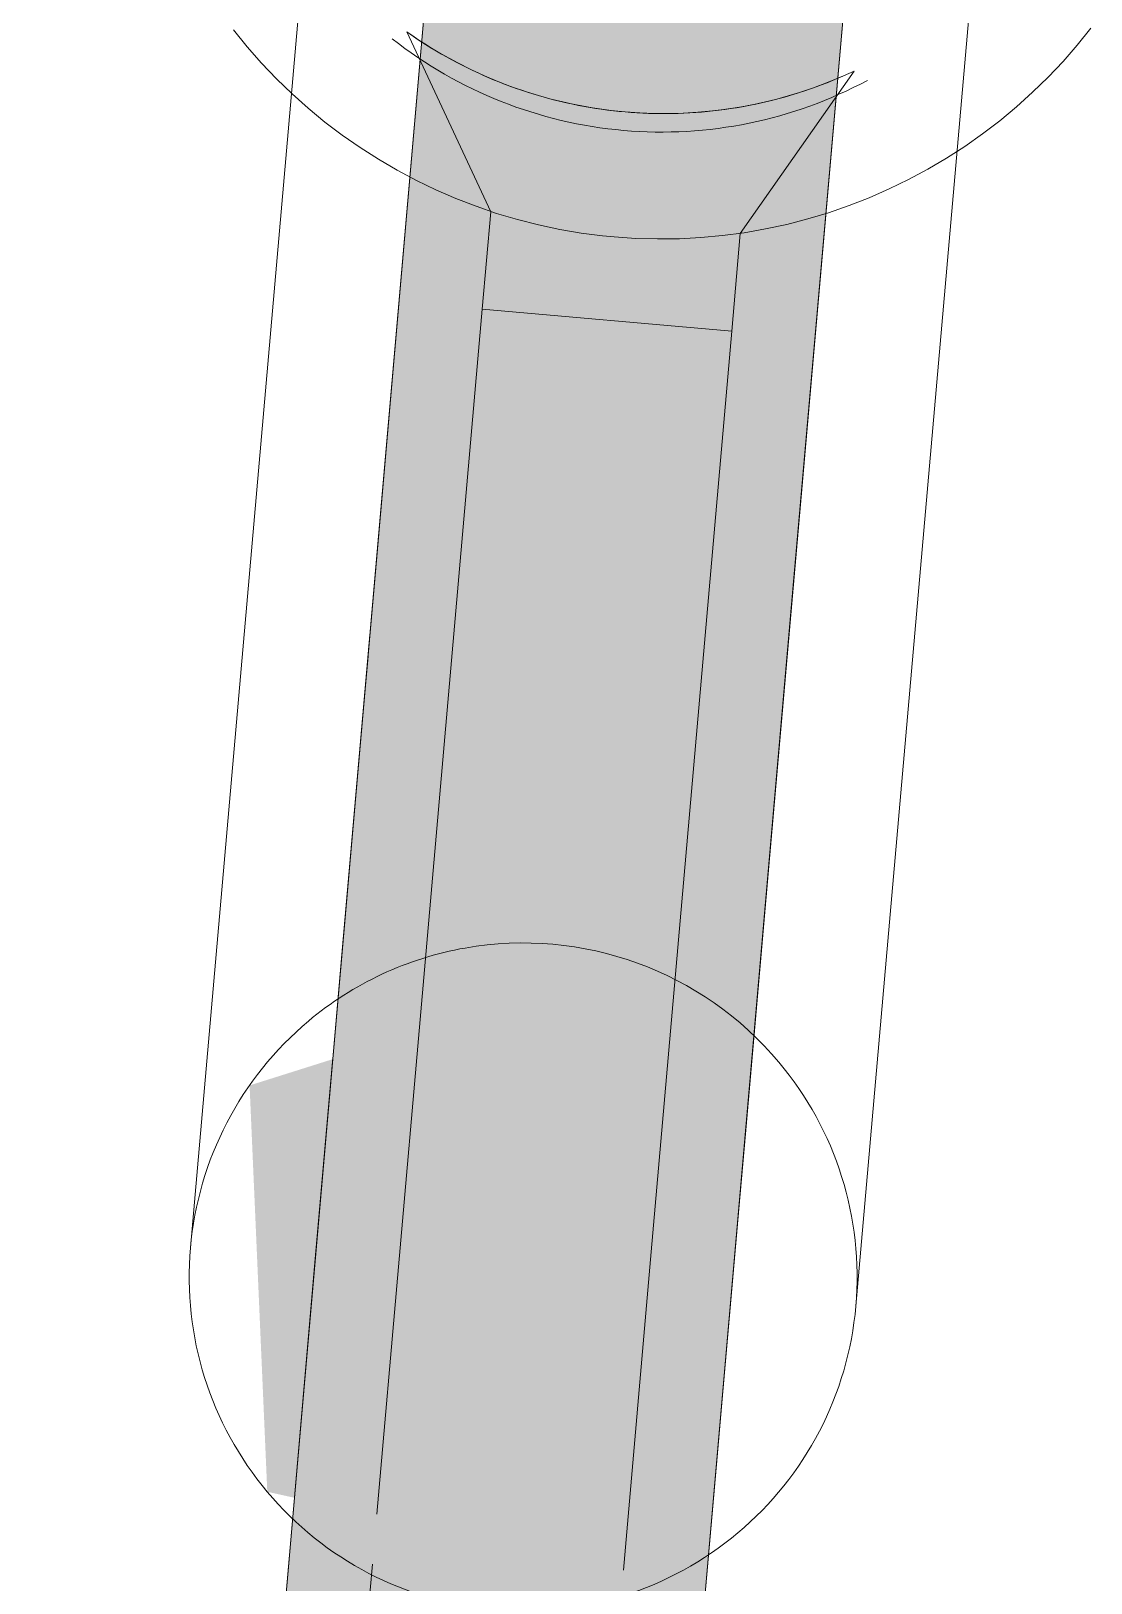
# Model space of a CAD drawing. Header units: millimetres. Extents: x 632 to 546626, y -3890 to 22200.
# Drawn here: x 389722.38 to 389735.07, y 16993.03 to 17011.61 of the extents above; entities that cross this region are included whole.
import ezdxf

# ---------------------------------------------------------------- set-up
doc = ezdxf.new("R2010")
doc.units = ezdxf.units.MM
doc.layers.add('A-770-ME_FFE_SA', color=91, linetype='Continuous', lineweight=13)

# ---------------------------------------------------------------- blocks, each defined once
blk = doc.blocks.new('Static Line_Sayfa_Metal Deck_Pan Mount - Up to 15 _ pitch - Max 2 Users-1845519-S6_501-SECTION A6')
at = {"layer": 'A-770-ME_FFE_SA', "lineweight": 5, "transparency": 33554432}
for points in [[(4567684.706, 17012.583), (4567680.668, 16966.424), (4567685.649, 16965.989), (4567689.687, 17012.147)], [(4567682.919, 16946.257), (4567688.322, 17008.021), (4567685.334, 17008.283), (4567679.93, 16946.519)], [(4567682.919, 16946.257), (4567688.322, 17008.021), (4567685.334, 17008.283), (4567679.93, 16946.519)], [(4567682.919, 16946.257), (4567688.322, 17008.021), (4567685.334, 17008.283), (4567679.93, 16946.519)], [(4567682.919, 16946.257), (4567688.322, 17008.021), (4567685.334, 17008.283), (4567679.93, 16946.519)], [(4567682.919, 16946.257), (4567688.322, 17008.021), (4567685.334, 17008.283), (4567679.93, 16946.519)], [(4567682.919, 16946.257), (4567688.322, 17008.021), (4567685.334, 17008.283), (4567679.93, 16946.519)], [(4567682.919, 16946.257), (4567688.322, 17008.021), (4567685.334, 17008.283), (4567679.93, 16946.519)], [(4567682.919, 16946.257), (4567688.322, 17008.021), (4567685.334, 17008.283), (4567679.93, 16946.519)], [(4567682.919, 16946.257), (4567688.322, 17008.021), (4567685.334, 17008.283), (4567679.93, 16946.519)], [(4567682.919, 16946.257), (4567688.322, 17008.021), (4567685.334, 17008.283), (4567679.93, 16946.519)], [(4567687.515, 16993.071), (4567687.192, 17000.455), (4567682.548, 16998.99), (4567682.76, 16994.125)]]:
    blk.add_hatch(color=256, dxfattribs=at).paths.add_polyline_path(points)
at = {"layer": 'A-770-ME_FFE_SA', "lineweight": 5}
for p, q in [((4567683.497, 17015.972), (4567681.84, 16997.045)), ((4567689.809, 16996.347), (4567691.467, 17015.274)), ((4567684.79, 17013.54), (4567684.075, 17005.366)), ((4567689.056, 17004.93), (4567689.771, 17013.104)), ((4567680.668, 16966.424), (4567684.706, 17012.583)), ((4567689.687, 17012.147), (4567685.649, 16965.989)), ((4567684.432, 17011.604), (4567685.436, 17009.45)), ((4567685.436, 17009.45), (4567684.432, 17011.604)), ((4567684.432, 17011.604), (4567685.436, 17009.45)), ((4567685.436, 17009.45), (4567684.432, 17011.604)), ((4567684.432, 17011.604), (4567685.436, 17009.45)), ((4567685.436, 17009.45), (4567684.432, 17011.604)), ((4567684.432, 17011.604), (4567685.436, 17009.45)), ((4567685.436, 17009.45), (4567684.432, 17011.604)), ((4567684.432, 17011.604), (4567685.436, 17009.45)), ((4567685.436, 17009.45), (4567684.432, 17011.604)), ((4567684.432, 17011.604), (4567685.436, 17009.45)), ((4567685.436, 17009.45), (4567684.432, 17011.604)), ((4567684.432, 17011.604), (4567685.436, 17009.45)), ((4567685.436, 17009.45), (4567684.432, 17011.604)), ((4567684.432, 17011.604), (4567685.436, 17009.45)), ((4567685.436, 17009.45), (4567684.432, 17011.604)), ((4567684.432, 17011.604), (4567685.436, 17009.45)), ((4567685.436, 17009.45), (4567684.432, 17011.604)), ((4567684.432, 17011.604), (4567685.436, 17009.45)), ((4567685.436, 17009.45), (4567684.432, 17011.604)), ((4567688.425, 17009.189), (4567689.788, 17011.135)), ((4567689.788, 17011.135), (4567688.425, 17009.189)), ((4567688.425, 17009.189), (4567689.788, 17011.135)), ((4567689.788, 17011.135), (4567688.425, 17009.189)), ((4567688.425, 17009.189), (4567689.788, 17011.135)), ((4567689.788, 17011.135), (4567688.425, 17009.189)), ((4567688.425, 17009.189), (4567689.788, 17011.135)), ((4567689.788, 17011.135), (4567688.425, 17009.189)), ((4567688.425, 17009.189), (4567689.788, 17011.135)), ((4567689.788, 17011.135), (4567688.425, 17009.189)), ((4567688.425, 17009.189), (4567689.788, 17011.135)), ((4567689.788, 17011.135), (4567688.425, 17009.189)), ((4567688.425, 17009.189), (4567689.788, 17011.135)), ((4567689.788, 17011.135), (4567688.425, 17009.189)), ((4567688.425, 17009.189), (4567689.788, 17011.135)), ((4567689.788, 17011.135), (4567688.425, 17009.189)), ((4567688.425, 17009.189), (4567689.788, 17011.135)), ((4567689.788, 17011.135), (4567688.425, 17009.189)), ((4567688.425, 17009.189), (4567689.788, 17011.135)), ((4567689.788, 17011.135), (4567688.425, 17009.189)), ((4567684.315, 17009.947), (4567684.545, 17009.825)), ((4567684.315, 17009.947), (4567684.545, 17009.825)), ((4567684.315, 17009.947), (4567684.545, 17009.825)), ((4567684.315, 17009.947), (4567684.545, 17009.825)), ((4567684.315, 17009.947), (4567684.545, 17009.825)), ((4567684.315, 17009.947), (4567684.545, 17009.825)), ((4567684.315, 17009.947), (4567684.545, 17009.825)), ((4567684.315, 17009.947), (4567684.545, 17009.825)), ((4567684.315, 17009.947), (4567684.545, 17009.825)), ((4567684.545, 17009.825), (4567684.779, 17009.712)), ((4567684.545, 17009.825), (4567684.779, 17009.712)), ((4567684.545, 17009.825), (4567684.779, 17009.712)), ((4567684.545, 17009.825), (4567684.779, 17009.712)), ((4567684.545, 17009.825), (4567684.779, 17009.712)), ((4567684.545, 17009.825), (4567684.779, 17009.712)), ((4567684.545, 17009.825), (4567684.779, 17009.712)), ((4567684.545, 17009.825), (4567684.779, 17009.712)), ((4567684.545, 17009.825), (4567684.779, 17009.712)), ((4567684.779, 17009.712), (4567685.017, 17009.609)), ((4567684.779, 17009.712), (4567685.017, 17009.609)), ((4567684.779, 17009.712), (4567685.017, 17009.609)), ((4567684.779, 17009.712), (4567685.017, 17009.609)), ((4567684.779, 17009.712), (4567685.017, 17009.609)), ((4567684.779, 17009.712), (4567685.017, 17009.609)), ((4567684.779, 17009.712), (4567685.017, 17009.609)), ((4567684.779, 17009.712), (4567685.017, 17009.609)), ((4567684.779, 17009.712), (4567685.017, 17009.609)), ((4567685.017, 17009.609), (4567685.26, 17009.515)), ((4567685.017, 17009.609), (4567685.26, 17009.515)), ((4567685.017, 17009.609), (4567685.26, 17009.515)), ((4567685.017, 17009.609), (4567685.26, 17009.515)), ((4567685.017, 17009.609), (4567685.26, 17009.515)), ((4567685.017, 17009.609), (4567685.26, 17009.515)), ((4567685.017, 17009.609), (4567685.26, 17009.515)), ((4567685.017, 17009.609), (4567685.26, 17009.515)), ((4567685.017, 17009.609), (4567685.26, 17009.515)), ((4567685.26, 17009.515), (4567685.506, 17009.431)), ((4567685.26, 17009.515), (4567685.506, 17009.431)), ((4567685.26, 17009.515), (4567685.506, 17009.431)), ((4567685.26, 17009.515), (4567685.506, 17009.431)), ((4567685.26, 17009.515), (4567685.506, 17009.431)), ((4567685.26, 17009.515), (4567685.506, 17009.431)), ((4567685.26, 17009.515), (4567685.506, 17009.431)), ((4567685.26, 17009.515), (4567685.506, 17009.431)), ((4567685.26, 17009.515), (4567685.506, 17009.431)), ((4567685.436, 17009.45), (4567685.334, 17008.283)), ((4567685.334, 17008.283), (4567685.436, 17009.45)), ((4567685.436, 17009.45), (4567685.334, 17008.283)), ((4567685.334, 17008.283), (4567685.436, 17009.45)), ((4567685.436, 17009.45), (4567685.334, 17008.283)), ((4567685.334, 17008.283), (4567685.436, 17009.45)), ((4567685.436, 17009.45), (4567685.334, 17008.283)), ((4567685.334, 17008.283), (4567685.436, 17009.45)), ((4567685.436, 17009.45), (4567685.334, 17008.283)), ((4567685.334, 17008.283), (4567685.436, 17009.45)), ((4567685.436, 17009.45), (4567685.334, 17008.283)), ((4567685.334, 17008.283), (4567685.436, 17009.45)), ((4567685.436, 17009.45), (4567685.334, 17008.283)), ((4567685.334, 17008.283), (4567685.436, 17009.45)), ((4567685.436, 17009.45), (4567685.334, 17008.283)), ((4567685.334, 17008.283), (4567685.436, 17009.45)), ((4567685.436, 17009.45), (4567685.334, 17008.283)), ((4567685.334, 17008.283), (4567685.436, 17009.45)), ((4567685.436, 17009.45), (4567685.334, 17008.283)), ((4567685.334, 17008.283), (4567685.436, 17009.45)), ((4567685.506, 17009.431), (4567685.755, 17009.357)), ((4567685.506, 17009.431), (4567685.755, 17009.357)), ((4567685.506, 17009.431), (4567685.755, 17009.357)), ((4567685.506, 17009.431), (4567685.755, 17009.357)), ((4567685.506, 17009.431), (4567685.755, 17009.357)), ((4567685.506, 17009.431), (4567685.755, 17009.357)), ((4567685.506, 17009.431), (4567685.755, 17009.357)), ((4567685.506, 17009.431), (4567685.755, 17009.357)), ((4567685.506, 17009.431), (4567685.755, 17009.357)), ((4567689.233, 17009.364), (4567689.482, 17009.439)), ((4567689.233, 17009.364), (4567689.482, 17009.439)), ((4567689.233, 17009.364), (4567689.482, 17009.439)), ((4567689.233, 17009.364), (4567689.482, 17009.439)), ((4567689.233, 17009.364), (4567689.482, 17009.439)), ((4567689.233, 17009.364), (4567689.482, 17009.439)), ((4567689.233, 17009.364), (4567689.482, 17009.439)), ((4567689.233, 17009.364), (4567689.482, 17009.439)), ((4567689.233, 17009.364), (4567689.482, 17009.439)), ((4567685.755, 17009.357), (4567686.007, 17009.293)), ((4567685.755, 17009.357), (4567686.007, 17009.293)), ((4567685.755, 17009.357), (4567686.007, 17009.293)), ((4567685.755, 17009.357), (4567686.007, 17009.293)), ((4567685.755, 17009.357), (4567686.007, 17009.293)), ((4567685.755, 17009.357), (4567686.007, 17009.293)), ((4567685.755, 17009.357), (4567686.007, 17009.293)), ((4567685.755, 17009.357), (4567686.007, 17009.293)), ((4567685.755, 17009.357), (4567686.007, 17009.293)), ((4567686.007, 17009.293), (4567686.262, 17009.239)), ((4567686.007, 17009.293), (4567686.262, 17009.239)), ((4567686.007, 17009.293), (4567686.262, 17009.239)), ((4567686.007, 17009.293), (4567686.262, 17009.239)), ((4567686.007, 17009.293), (4567686.262, 17009.239)), ((4567686.007, 17009.293), (4567686.262, 17009.239)), ((4567686.007, 17009.293), (4567686.262, 17009.239)), ((4567686.007, 17009.293), (4567686.262, 17009.239)), ((4567686.007, 17009.293), (4567686.262, 17009.239)), ((4567686.262, 17009.239), (4567686.518, 17009.195)), ((4567686.262, 17009.239), (4567686.518, 17009.195)), ((4567686.262, 17009.239), (4567686.518, 17009.195)), ((4567686.262, 17009.239), (4567686.518, 17009.195)), ((4567686.262, 17009.239), (4567686.518, 17009.195)), ((4567686.262, 17009.239), (4567686.518, 17009.195)), ((4567686.262, 17009.239), (4567686.518, 17009.195)), ((4567686.262, 17009.239), (4567686.518, 17009.195)), ((4567688.471, 17009.199), (4567688.727, 17009.244)), ((4567688.471, 17009.199), (4567688.727, 17009.244)), ((4567688.471, 17009.199), (4567688.727, 17009.244)), ((4567688.471, 17009.199), (4567688.727, 17009.244)), ((4567688.471, 17009.199), (4567688.727, 17009.244)), ((4567688.471, 17009.199), (4567688.727, 17009.244)), ((4567688.471, 17009.199), (4567688.727, 17009.244)), ((4567688.471, 17009.199), (4567688.727, 17009.244)), ((4567688.471, 17009.199), (4567688.727, 17009.244)), ((4567688.727, 17009.244), (4567688.981, 17009.299)), ((4567688.727, 17009.244), (4567688.981, 17009.299)), ((4567688.727, 17009.244), (4567688.981, 17009.299)), ((4567688.727, 17009.244), (4567688.981, 17009.299)), ((4567688.727, 17009.244), (4567688.981, 17009.299)), ((4567688.727, 17009.244), (4567688.981, 17009.299)), ((4567688.727, 17009.244), (4567688.981, 17009.299)), ((4567688.727, 17009.244), (4567688.981, 17009.299)), ((4567688.727, 17009.244), (4567688.981, 17009.299)), ((4567688.981, 17009.299), (4567689.233, 17009.364)), ((4567688.981, 17009.299), (4567689.233, 17009.364)), ((4567688.981, 17009.299), (4567689.233, 17009.364)), ((4567688.981, 17009.299), (4567689.233, 17009.364)), ((4567688.981, 17009.299), (4567689.233, 17009.364)), ((4567688.981, 17009.299), (4567689.233, 17009.364)), ((4567688.981, 17009.299), (4567689.233, 17009.364)), ((4567688.981, 17009.299), (4567689.233, 17009.364)), ((4567688.981, 17009.299), (4567689.233, 17009.364)), ((4567686.518, 17009.195), (4567686.776, 17009.162)), ((4567686.518, 17009.195), (4567686.776, 17009.162)), ((4567686.518, 17009.195), (4567686.776, 17009.162)), ((4567686.518, 17009.195), (4567686.776, 17009.162)), ((4567686.518, 17009.195), (4567686.776, 17009.162)), ((4567686.518, 17009.195), (4567686.776, 17009.162)), ((4567686.518, 17009.195), (4567686.776, 17009.162)), ((4567686.518, 17009.195), (4567686.776, 17009.162)), ((4567686.776, 17009.162), (4567686.915, 17009.148)), ((4567686.776, 17009.162), (4567686.915, 17009.148)), ((4567686.776, 17009.162), (4567686.915, 17009.148)), ((4567686.776, 17009.162), (4567686.915, 17009.148)), ((4567686.776, 17009.162), (4567686.915, 17009.148)), ((4567686.776, 17009.162), (4567686.915, 17009.148)), ((4567686.776, 17009.162), (4567686.915, 17009.148)), ((4567686.776, 17009.162), (4567686.915, 17009.148)), ((4567686.776, 17009.162), (4567686.915, 17009.148)), ((4567686.915, 17009.148), (4567687.175, 17009.131)), ((4567686.915, 17009.148), (4567687.175, 17009.131)), ((4567686.915, 17009.148), (4567687.175, 17009.131)), ((4567686.915, 17009.148), (4567687.175, 17009.131)), ((4567686.915, 17009.148), (4567687.175, 17009.131)), ((4567686.915, 17009.148), (4567687.175, 17009.131)), ((4567686.915, 17009.148), (4567687.175, 17009.131)), ((4567686.915, 17009.148), (4567687.175, 17009.131)), ((4567686.915, 17009.148), (4567687.175, 17009.131)), ((4567687.175, 17009.131), (4567687.435, 17009.124)), ((4567687.175, 17009.131), (4567687.435, 17009.124)), ((4567687.175, 17009.131), (4567687.435, 17009.124)), ((4567687.175, 17009.131), (4567687.435, 17009.124)), ((4567687.175, 17009.131), (4567687.435, 17009.124)), ((4567687.175, 17009.131), (4567687.435, 17009.124)), ((4567687.175, 17009.131), (4567687.435, 17009.124)), ((4567687.175, 17009.131), (4567687.435, 17009.124)), ((4567687.435, 17009.124), (4567687.695, 17009.127)), ((4567687.435, 17009.124), (4567687.695, 17009.127)), ((4567687.435, 17009.124), (4567687.695, 17009.127)), ((4567687.435, 17009.124), (4567687.695, 17009.127)), ((4567687.435, 17009.124), (4567687.695, 17009.127)), ((4567687.435, 17009.124), (4567687.695, 17009.127)), ((4567687.435, 17009.124), (4567687.695, 17009.127)), ((4567687.435, 17009.124), (4567687.695, 17009.127)), ((4567687.695, 17009.127), (4567687.954, 17009.141)), ((4567687.695, 17009.127), (4567687.954, 17009.141)), ((4567687.695, 17009.127), (4567687.954, 17009.141)), ((4567687.695, 17009.127), (4567687.954, 17009.141)), ((4567687.695, 17009.127), (4567687.954, 17009.141)), ((4567687.695, 17009.127), (4567687.954, 17009.141)), ((4567687.695, 17009.127), (4567687.954, 17009.141)), ((4567687.695, 17009.127), (4567687.954, 17009.141)), ((4567687.695, 17009.127), (4567687.954, 17009.141)), ((4567687.954, 17009.141), (4567688.213, 17009.165)), ((4567687.954, 17009.141), (4567688.213, 17009.165)), ((4567687.954, 17009.141), (4567688.213, 17009.165)), ((4567687.954, 17009.141), (4567688.213, 17009.165)), ((4567687.954, 17009.141), (4567688.213, 17009.165)), ((4567687.954, 17009.141), (4567688.213, 17009.165)), ((4567687.954, 17009.141), (4567688.213, 17009.165)), ((4567687.954, 17009.141), (4567688.213, 17009.165)), ((4567688.213, 17009.165), (4567688.471, 17009.199)), ((4567688.213, 17009.165), (4567688.471, 17009.199)), ((4567688.213, 17009.165), (4567688.471, 17009.199)), ((4567688.213, 17009.165), (4567688.471, 17009.199)), ((4567688.213, 17009.165), (4567688.471, 17009.199)), ((4567688.213, 17009.165), (4567688.471, 17009.199)), ((4567688.213, 17009.165), (4567688.471, 17009.199)), ((4567688.213, 17009.165), (4567688.471, 17009.199)), ((4567688.213, 17009.165), (4567688.471, 17009.199)), ((4567688.322, 17008.021), (4567688.425, 17009.189)), ((4567688.425, 17009.189), (4567688.322, 17008.021)), ((4567688.322, 17008.021), (4567688.425, 17009.189)), ((4567688.425, 17009.189), (4567688.322, 17008.021)), ((4567688.322, 17008.021), (4567688.425, 17009.189)), ((4567688.425, 17009.189), (4567688.322, 17008.021)), ((4567688.322, 17008.021), (4567688.425, 17009.189)), ((4567688.425, 17009.189), (4567688.322, 17008.021)), ((4567688.322, 17008.021), (4567688.425, 17009.189)), ((4567688.425, 17009.189), (4567688.322, 17008.021)), ((4567688.322, 17008.021), (4567688.425, 17009.189)), ((4567688.425, 17009.189), (4567688.322, 17008.021)), ((4567688.322, 17008.021), (4567688.425, 17009.189)), ((4567688.425, 17009.189), (4567688.322, 17008.021)), ((4567688.322, 17008.021), (4567688.425, 17009.189)), ((4567688.425, 17009.189), (4567688.322, 17008.021)), ((4567688.322, 17008.021), (4567688.425, 17009.189)), ((4567688.425, 17009.189), (4567688.322, 17008.021)), ((4567688.322, 17008.021), (4567688.425, 17009.189)), ((4567688.425, 17009.189), (4567688.322, 17008.021)), ((4567684.59, 16999.778), (4567685.334, 17008.283)), ((4567684.59, 16999.778), (4567685.334, 17008.283)), ((4567684.59, 16999.778), (4567685.334, 17008.283)), ((4567684.59, 16999.778), (4567685.334, 17008.283)), ((4567684.59, 16999.778), (4567685.334, 17008.283)), ((4567684.59, 16999.778), (4567685.334, 17008.283)), ((4567684.59, 16999.778), (4567685.334, 17008.283)), ((4567684.59, 16999.778), (4567685.334, 17008.283)), ((4567684.59, 16999.778), (4567685.334, 17008.283)), ((4567684.59, 16999.778), (4567685.334, 17008.283)), ((4567684.59, 16999.778), (4567685.334, 17008.283)), ((4567684.59, 16999.778), (4567685.334, 17008.283)), ((4567684.59, 16999.778), (4567685.334, 17008.283)), ((4567684.59, 16999.778), (4567685.334, 17008.283)), ((4567684.59, 16999.778), (4567685.334, 17008.283)), ((4567684.59, 16999.778), (4567685.334, 17008.283)), ((4567684.59, 16999.778), (4567685.334, 17008.283)), ((4567684.59, 16999.778), (4567685.334, 17008.283)), ((4567684.59, 16999.778), (4567685.334, 17008.283)), ((4567684.59, 16999.778), (4567685.334, 17008.283)), ((4567685.334, 17008.283), (4567688.322, 17008.021)), ((4567688.322, 17008.021), (4567685.334, 17008.283)), ((4567685.334, 17008.283), (4567688.322, 17008.021)), ((4567688.322, 17008.021), (4567685.334, 17008.283)), ((4567685.334, 17008.283), (4567688.322, 17008.021)), ((4567688.322, 17008.021), (4567685.334, 17008.283)), ((4567685.334, 17008.283), (4567688.322, 17008.021)), ((4567688.322, 17008.021), (4567685.334, 17008.283)), ((4567685.334, 17008.283), (4567688.322, 17008.021)), ((4567688.322, 17008.021), (4567685.334, 17008.283)), ((4567685.334, 17008.283), (4567688.322, 17008.021)), ((4567688.322, 17008.021), (4567685.334, 17008.283)), ((4567685.334, 17008.283), (4567688.322, 17008.021)), ((4567688.322, 17008.021), (4567685.334, 17008.283)), ((4567685.334, 17008.283), (4567688.322, 17008.021)), ((4567688.322, 17008.021), (4567685.334, 17008.283)), ((4567685.334, 17008.283), (4567688.322, 17008.021)), ((4567688.322, 17008.021), (4567685.334, 17008.283)), ((4567685.334, 17008.283), (4567688.322, 17008.021)), ((4567688.322, 17008.021), (4567685.334, 17008.283)), ((4567688.322, 17008.021), (4567687.358, 16996.998)), ((4567688.322, 17008.021), (4567687.358, 16996.998)), ((4567688.322, 17008.021), (4567687.358, 16996.998)), ((4567688.322, 17008.021), (4567687.358, 16996.998)), ((4567688.322, 17008.021), (4567687.358, 16996.998)), ((4567688.322, 17008.021), (4567687.358, 16996.998)), ((4567688.322, 17008.021), (4567687.358, 16996.998)), ((4567688.322, 17008.021), (4567687.358, 16996.998)), ((4567688.322, 17008.021), (4567687.358, 16996.998)), ((4567688.322, 17008.021), (4567687.358, 16996.998)), ((4567688.322, 17008.021), (4567687.358, 16996.998)), ((4567688.322, 17008.021), (4567687.358, 16996.998)), ((4567688.322, 17008.021), (4567687.358, 16996.998)), ((4567688.322, 17008.021), (4567687.358, 16996.998)), ((4567688.322, 17008.021), (4567687.358, 16996.998)), ((4567688.322, 17008.021), (4567687.358, 16996.998)), ((4567688.322, 17008.021), (4567687.358, 16996.998)), ((4567688.322, 17008.021), (4567687.358, 16996.998)), ((4567688.322, 17008.021), (4567687.358, 16996.998)), ((4567688.322, 17008.021), (4567687.358, 16996.998)), ((4567684.075, 17005.366), (4567683.717, 17001.279)), ((4567688.316, 16996.478), (4567689.056, 17004.93)), ((4567683.798, 17002.197), (4567683.989, 17004.385)), ((4567683.901, 17003.384), (4567683.967, 17004.131)), ((4567688.97, 17003.949), (4567688.486, 16998.412)), ((4567688.948, 17003.695), (4567688.316, 16996.478)), ((4567683.798, 17002.197), (4567683.901, 17003.384)), ((4567683.662, 17000.649), (4567683.798, 17002.197)), ((4567683.662, 17000.649), (4567683.798, 17002.197)), ((4567683.505, 16998.847), (4567683.662, 17000.649)), ((4567683.505, 16998.847), (4567683.662, 17000.649)), ((4567684.072, 16993.855), (4567684.59, 16999.778)), ((4567684.072, 16993.855), (4567684.59, 16999.778)), ((4567684.072, 16993.855), (4567684.59, 16999.778)), ((4567684.072, 16993.855), (4567684.59, 16999.778)), ((4567684.072, 16993.855), (4567684.59, 16999.778)), ((4567684.072, 16993.855), (4567684.59, 16999.778)), ((4567684.072, 16993.855), (4567684.59, 16999.778)), ((4567684.072, 16993.855), (4567684.59, 16999.778)), ((4567684.072, 16993.855), (4567684.59, 16999.778)), ((4567684.072, 16993.855), (4567684.59, 16999.778)), ((4567684.072, 16993.855), (4567684.59, 16999.778)), ((4567684.072, 16993.855), (4567684.59, 16999.778)), ((4567684.072, 16993.855), (4567684.59, 16999.778)), ((4567684.072, 16993.855), (4567684.59, 16999.778)), ((4567684.072, 16993.855), (4567684.59, 16999.778)), ((4567684.072, 16993.855), (4567684.59, 16999.778)), ((4567684.072, 16993.855), (4567684.59, 16999.778)), ((4567684.072, 16993.855), (4567684.59, 16999.778)), ((4567684.072, 16993.855), (4567684.59, 16999.778)), ((4567684.072, 16993.855), (4567684.59, 16999.778)), ((4567683.546, 16999.322), (4567683.335, 16996.914)), ((4567683.335, 16996.914), (4567683.505, 16998.847)), ((4567683.335, 16996.914), (4567683.505, 16998.847)), ((4567688.486, 16998.412), (4567688.316, 16996.478)), ((4567687.358, 16996.998), (4567687.025, 16993.186)), ((4567687.358, 16996.998), (4567687.025, 16993.186)), ((4567687.358, 16996.998), (4567687.025, 16993.186)), ((4567687.358, 16996.998), (4567687.025, 16993.186)), ((4567687.358, 16996.998), (4567687.025, 16993.186)), ((4567687.358, 16996.998), (4567687.025, 16993.186)), ((4567687.358, 16996.998), (4567687.025, 16993.186)), ((4567687.358, 16996.998), (4567687.025, 16993.186)), ((4567687.358, 16996.998), (4567687.025, 16993.186)), ((4567687.358, 16996.998), (4567687.025, 16993.186)), ((4567687.358, 16996.998), (4567687.025, 16993.186)), ((4567687.358, 16996.998), (4567687.025, 16993.186)), ((4567687.358, 16996.998), (4567687.025, 16993.186)), ((4567687.358, 16996.998), (4567687.025, 16993.186)), ((4567687.358, 16996.998), (4567687.025, 16993.186)), ((4567687.358, 16996.998), (4567687.025, 16993.186)), ((4567687.358, 16996.998), (4567687.025, 16993.186)), ((4567687.358, 16996.998), (4567687.025, 16993.186)), ((4567687.358, 16996.998), (4567687.025, 16993.186)), ((4567687.358, 16996.998), (4567687.025, 16993.186)), ((4567683.009, 16993.178), (4567683.335, 16996.914)), ((4567683.166, 16994.98), (4567683.335, 16996.914)), ((4567685.649, 16965.989), (4567688.316, 16996.478)), ((4567688.316, 16996.478), (4567687.663, 16989.006)), ((4567688.316, 16996.478), (4567688.147, 16994.544)), ((4567683.009, 16993.178), (4567683.166, 16994.98)), ((4567688.147, 16994.544), (4567687.685, 16989.261)), ((4567683.085, 16994.053), (4567680.668, 16966.424)), ((4567681.66, 16966.287), (4567684.019, 16993.257)), ((4567681.66, 16966.287), (4567684.019, 16993.257)), ((4567681.66, 16966.287), (4567684.019, 16993.257)), ((4567681.66, 16966.287), (4567684.019, 16993.257)), ((4567681.66, 16966.287), (4567684.019, 16993.257)), ((4567681.66, 16966.287), (4567684.019, 16993.257)), ((4567681.66, 16966.287), (4567684.019, 16993.257)), ((4567681.66, 16966.287), (4567684.019, 16993.257)), ((4567682.632, 16977.401), (4567684.019, 16993.257)), ((4567682.632, 16977.401), (4567684.019, 16993.257)), ((4567682.632, 16977.401), (4567684.019, 16993.257)), ((4567682.632, 16977.401), (4567684.019, 16993.257)), ((4567682.632, 16977.401), (4567684.019, 16993.257)), ((4567682.632, 16977.401), (4567684.019, 16993.257)), ((4567682.632, 16977.401), (4567684.019, 16993.257)), ((4567682.632, 16977.401), (4567684.019, 16993.257)), ((4567682.632, 16977.401), (4567684.019, 16993.257)), ((4567682.632, 16977.401), (4567684.019, 16993.257)), ((4567682.632, 16977.401), (4567684.019, 16993.257)), ((4567682.632, 16977.401), (4567684.019, 16993.257)), ((4567682.682, 16989.442), (4567683.009, 16993.178)), ((4567682.704, 16989.697), (4567683.009, 16993.178))]:
    blk.add_line(p, q, dxfattribs=at)
at = {"layer": 'A-770-ME_FFE_SA', "lineweight": 5, "flags": 128}
for points in [[(4567682.355, 17011.628), (4567682.518, 17011.426), (4567682.69, 17011.231), (4567682.87, 17011.043), (4567683.057, 17010.862), (4567683.251, 17010.689), (4567683.451, 17010.524), (4567683.658, 17010.367), (4567683.872, 17010.218), (4567684.091, 17010.078), (4567684.315, 17009.947)], [(4567682.355, 17011.628), (4567682.518, 17011.426), (4567682.69, 17011.231), (4567682.87, 17011.043), (4567683.057, 17010.862), (4567683.251, 17010.689), (4567683.451, 17010.524), (4567683.658, 17010.367), (4567683.872, 17010.218), (4567684.091, 17010.078), (4567684.315, 17009.947)], [(4567682.355, 17011.628), (4567682.518, 17011.426), (4567682.69, 17011.231), (4567682.87, 17011.043), (4567683.057, 17010.862), (4567683.251, 17010.689), (4567683.451, 17010.524), (4567683.658, 17010.367), (4567683.872, 17010.218), (4567684.091, 17010.078), (4567684.315, 17009.947)], [(4567682.355, 17011.628), (4567682.518, 17011.426), (4567682.69, 17011.231), (4567682.87, 17011.043), (4567683.057, 17010.862), (4567683.251, 17010.689), (4567683.451, 17010.524), (4567683.658, 17010.367), (4567683.872, 17010.218), (4567684.091, 17010.078), (4567684.315, 17009.947)], [(4567682.355, 17011.628), (4567682.518, 17011.426), (4567682.69, 17011.231), (4567682.87, 17011.043), (4567683.057, 17010.862), (4567683.251, 17010.689), (4567683.451, 17010.524), (4567683.658, 17010.367), (4567683.872, 17010.218), (4567684.091, 17010.078), (4567684.315, 17009.947)], [(4567682.355, 17011.628), (4567682.518, 17011.426), (4567682.69, 17011.231), (4567682.87, 17011.043), (4567683.057, 17010.862), (4567683.251, 17010.689), (4567683.451, 17010.524), (4567683.658, 17010.367), (4567683.872, 17010.218), (4567684.091, 17010.078), (4567684.315, 17009.947)], [(4567682.355, 17011.628), (4567682.518, 17011.426), (4567682.69, 17011.231), (4567682.87, 17011.043), (4567683.057, 17010.862), (4567683.251, 17010.689), (4567683.451, 17010.524), (4567683.658, 17010.367), (4567683.872, 17010.218), (4567684.091, 17010.078), (4567684.315, 17009.947)], [(4567682.355, 17011.628), (4567682.518, 17011.426), (4567682.69, 17011.231), (4567682.87, 17011.043), (4567683.057, 17010.862), (4567683.251, 17010.689), (4567683.451, 17010.524), (4567683.658, 17010.367), (4567683.872, 17010.218), (4567684.091, 17010.078), (4567684.315, 17009.947)], [(4567682.355, 17011.628), (4567682.518, 17011.426), (4567682.69, 17011.231), (4567682.87, 17011.043), (4567683.057, 17010.862), (4567683.251, 17010.689), (4567683.451, 17010.524), (4567683.658, 17010.367), (4567683.872, 17010.218), (4567684.091, 17010.078), (4567684.315, 17009.947)], [(4567682.355, 17011.628), (4567682.518, 17011.426), (4567682.69, 17011.231), (4567682.87, 17011.043), (4567683.057, 17010.862), (4567683.251, 17010.689), (4567683.451, 17010.524), (4567683.658, 17010.367), (4567683.872, 17010.218), (4567684.091, 17010.078), (4567684.315, 17009.947)], [(4567689.482, 17009.439), (4567689.727, 17009.524), (4567689.969, 17009.618), (4567690.208, 17009.723), (4567690.441, 17009.836), (4567690.67, 17009.959), (4567690.894, 17010.091), (4567691.113, 17010.232), (4567691.326, 17010.382), (4567691.532, 17010.54), (4567691.732, 17010.706), (4567691.925, 17010.88), (4567692.112, 17011.061), (4567692.29, 17011.25), (4567692.461, 17011.446), (4567692.625, 17011.648)], [(4567689.482, 17009.439), (4567689.727, 17009.524), (4567689.969, 17009.618), (4567690.208, 17009.723), (4567690.441, 17009.836), (4567690.67, 17009.959), (4567690.894, 17010.091), (4567691.113, 17010.232), (4567691.326, 17010.382), (4567691.532, 17010.54), (4567691.732, 17010.706), (4567691.925, 17010.88), (4567692.112, 17011.061), (4567692.29, 17011.25), (4567692.461, 17011.446), (4567692.625, 17011.648)], [(4567689.482, 17009.439), (4567689.727, 17009.524), (4567689.969, 17009.618), (4567690.208, 17009.723), (4567690.441, 17009.836), (4567690.67, 17009.959), (4567690.894, 17010.091), (4567691.113, 17010.232), (4567691.326, 17010.382), (4567691.532, 17010.54), (4567691.732, 17010.706), (4567691.925, 17010.88), (4567692.112, 17011.061), (4567692.29, 17011.25), (4567692.461, 17011.446), (4567692.625, 17011.648)], [(4567689.482, 17009.439), (4567689.727, 17009.524), (4567689.969, 17009.618), (4567690.208, 17009.723), (4567690.441, 17009.836), (4567690.67, 17009.959), (4567690.894, 17010.091), (4567691.113, 17010.232), (4567691.326, 17010.382), (4567691.532, 17010.54), (4567691.732, 17010.706), (4567691.925, 17010.88), (4567692.112, 17011.061), (4567692.29, 17011.25), (4567692.461, 17011.446), (4567692.625, 17011.648)], [(4567689.482, 17009.439), (4567689.727, 17009.524), (4567689.969, 17009.618), (4567690.208, 17009.723), (4567690.441, 17009.836), (4567690.67, 17009.959), (4567690.894, 17010.091), (4567691.113, 17010.232), (4567691.326, 17010.382), (4567691.532, 17010.54), (4567691.732, 17010.706), (4567691.925, 17010.88), (4567692.112, 17011.061), (4567692.29, 17011.25), (4567692.461, 17011.446), (4567692.625, 17011.648)], [(4567689.482, 17009.439), (4567689.727, 17009.524), (4567689.969, 17009.618), (4567690.208, 17009.723), (4567690.441, 17009.836), (4567690.67, 17009.959), (4567690.894, 17010.091), (4567691.113, 17010.232), (4567691.326, 17010.382), (4567691.532, 17010.54), (4567691.732, 17010.706), (4567691.925, 17010.88), (4567692.112, 17011.061), (4567692.29, 17011.25), (4567692.461, 17011.446), (4567692.625, 17011.648)], [(4567689.482, 17009.439), (4567689.727, 17009.524), (4567689.969, 17009.618), (4567690.208, 17009.723), (4567690.441, 17009.836), (4567690.67, 17009.959), (4567690.894, 17010.091), (4567691.113, 17010.232), (4567691.326, 17010.382), (4567691.532, 17010.54), (4567691.732, 17010.706), (4567691.925, 17010.88), (4567692.112, 17011.061), (4567692.29, 17011.25), (4567692.461, 17011.446), (4567692.625, 17011.648)], [(4567689.482, 17009.439), (4567689.727, 17009.524), (4567689.969, 17009.618), (4567690.208, 17009.723), (4567690.441, 17009.836), (4567690.67, 17009.959), (4567690.894, 17010.091), (4567691.113, 17010.232), (4567691.326, 17010.382), (4567691.532, 17010.54), (4567691.732, 17010.706), (4567691.925, 17010.88), (4567692.112, 17011.061), (4567692.29, 17011.25), (4567692.461, 17011.446), (4567692.625, 17011.648)], [(4567689.482, 17009.439), (4567689.727, 17009.524), (4567689.969, 17009.618), (4567690.208, 17009.723), (4567690.441, 17009.836), (4567690.67, 17009.959), (4567690.894, 17010.091), (4567691.113, 17010.232), (4567691.326, 17010.382), (4567691.532, 17010.54), (4567691.732, 17010.706), (4567691.925, 17010.88), (4567692.112, 17011.061), (4567692.29, 17011.25), (4567692.461, 17011.446), (4567692.625, 17011.648)], [(4567689.482, 17009.439), (4567689.727, 17009.524), (4567689.969, 17009.618), (4567690.208, 17009.723), (4567690.441, 17009.836), (4567690.67, 17009.959), (4567690.894, 17010.091), (4567691.113, 17010.232), (4567691.326, 17010.382), (4567691.532, 17010.54), (4567691.732, 17010.706), (4567691.925, 17010.88), (4567692.112, 17011.061), (4567692.29, 17011.25), (4567692.461, 17011.446), (4567692.625, 17011.648)], [(4567684.315, 17009.947), (4567684.545, 17009.825), (4567684.779, 17009.712), (4567685.017, 17009.609), (4567685.26, 17009.515), (4567685.506, 17009.431), (4567685.755, 17009.357), (4567686.007, 17009.293), (4567686.262, 17009.239), (4567686.518, 17009.195), (4567686.776, 17009.162), (4567686.915, 17009.148)], [(4567688.981, 17009.299), (4567689.233, 17009.364), (4567689.482, 17009.439)], [(4567686.262, 17009.239), (4567686.518, 17009.195), (4567686.776, 17009.162)], [(4567688.471, 17009.199), (4567688.727, 17009.244), (4567688.981, 17009.299)], [(4567686.915, 17009.148), (4567687.175, 17009.131), (4567687.435, 17009.124), (4567687.695, 17009.127), (4567687.954, 17009.141), (4567688.213, 17009.165)], [(4567687.175, 17009.131), (4567687.435, 17009.124), (4567687.695, 17009.127)], [(4567687.954, 17009.141), (4567688.213, 17009.165), (4567688.471, 17009.199)]]:
    blk.add_lwpolyline(points, dxfattribs=at)
at = {"layer": 'A-770-ME_FFE_SA', "lineweight": 5}
for centre, radius, start, end in [((4567687.482, 17015.623), 5.219, 231.8134, 265), ((4567687.482, 17015.623), 5.219, 231.8134, 265), ((4567687.482, 17015.623), 5.219, 231.8134, 265), ((4567687.482, 17015.623), 5.219, 231.8134, 265), ((4567687.482, 17015.623), 5.219, 231.8134, 265), ((4567687.482, 17015.623), 5.219, 231.8134, 265), ((4567687.482, 17015.623), 5.219, 231.8134, 265), ((4567687.482, 17015.623), 5.219, 231.8134, 265), ((4567687.482, 17015.623), 5.219, 231.8134, 265), ((4567687.482, 17015.623), 5.219, 231.8134, 265), ((4567687.482, 17015.623), 5.219, 231.8134, 265), ((4567687.482, 17015.623), 5.219, 231.8134, 265), ((4567687.482, 17015.623), 5.219, 231.8133, 265), ((4567687.482, 17015.623), 5.219, 231.8133, 265), ((4567687.482, 17015.623), 5.219, 231.8133, 265), ((4567687.482, 17015.623), 5.219, 231.8133, 265), ((4567687.482, 17015.623), 5.219, 231.8133, 265), ((4567687.482, 17015.623), 5.219, 231.8133, 265), ((4567687.482, 17015.623), 5.219, 231.8134, 265), ((4567687.482, 17015.623), 5.219, 231.8134, 265), ((4567687.511, 17015.959), 5.334, 234.7383, 246.843), ((4567687.511, 17015.959), 5.334, 234.7383, 246.843), ((4567687.511, 17015.959), 5.334, 234.7383, 246.843), ((4567687.511, 17015.959), 5.334, 234.7383, 246.843), ((4567687.511, 17015.959), 5.334, 234.7383, 246.843), ((4567687.511, 17015.959), 5.334, 234.7383, 246.843), ((4567687.511, 17015.959), 5.334, 234.7383, 246.843), ((4567687.511, 17015.959), 5.334, 234.7383, 246.843), ((4567687.511, 17015.959), 5.334, 234.7383, 246.843), ((4567687.511, 17015.959), 5.334, 234.7383, 246.843), ((4567687.511, 17015.959), 5.334, 234.7383, 246.843), ((4567687.511, 17015.959), 5.334, 234.7383, 246.843), ((4567687.511, 17015.959), 5.334, 234.7383, 246.843), ((4567687.511, 17015.959), 5.334, 234.7383, 246.843), ((4567687.511, 17015.959), 5.334, 234.7383, 246.843), ((4567687.511, 17015.959), 5.334, 234.7383, 246.843), ((4567687.511, 17015.959), 5.334, 234.7383, 246.843), ((4567687.511, 17015.959), 5.334, 234.7383, 246.843), ((4567687.511, 17015.959), 5.334, 234.7383, 295.2617), ((4567687.511, 17015.959), 5.334, 234.7383, 246.843), ((4567687.511, 17015.959), 5.334, 283.157, 295.2617), ((4567687.511, 17015.959), 5.334, 283.157, 295.2617), ((4567687.511, 17015.959), 5.334, 283.157, 295.2617), ((4567687.511, 17015.959), 5.334, 283.157, 295.2617), ((4567687.511, 17015.959), 5.334, 283.157, 295.2617), ((4567687.511, 17015.959), 5.334, 283.157, 295.2617), ((4567687.511, 17015.959), 5.334, 283.157, 295.2617), ((4567687.511, 17015.959), 5.334, 283.157, 295.2617), ((4567687.511, 17015.959), 5.334, 283.157, 295.2617), ((4567687.511, 17015.959), 5.334, 283.157, 295.2617), ((4567687.511, 17015.959), 5.334, 283.157, 295.2617), ((4567687.511, 17015.959), 5.334, 283.157, 295.2617), ((4567687.511, 17015.959), 5.334, 283.157, 295.2617), ((4567687.511, 17015.959), 5.334, 283.157, 295.2617), ((4567687.511, 17015.959), 5.334, 283.157, 295.2617), ((4567687.511, 17015.959), 5.334, 283.157, 295.2617), ((4567687.511, 17015.959), 5.334, 283.157, 295.2617), ((4567687.511, 17015.959), 5.334, 283.157, 295.2617), ((4567687.511, 17015.959), 5.334, 283.157, 295.2617), ((4567687.511, 17015.959), 5.334, 246.843, 258.9477), ((4567687.511, 17015.959), 5.334, 246.843, 258.9477), ((4567687.511, 17015.959), 5.334, 246.843, 258.9477), ((4567687.511, 17015.959), 5.334, 246.843, 258.9477), ((4567687.511, 17015.959), 5.334, 246.843, 258.9477), ((4567687.511, 17015.959), 5.334, 246.843, 258.9477), ((4567687.511, 17015.959), 5.334, 246.843, 258.9477), ((4567687.511, 17015.959), 5.334, 246.843, 258.9477), ((4567687.511, 17015.959), 5.334, 246.843, 258.9477), ((4567687.511, 17015.959), 5.334, 246.843, 258.9477), ((4567687.511, 17015.959), 5.334, 246.843, 258.9477), ((4567687.511, 17015.959), 5.334, 246.843, 258.9477), ((4567687.511, 17015.959), 5.334, 246.843, 258.9477), ((4567687.511, 17015.959), 5.334, 246.843, 258.9477), ((4567687.511, 17015.959), 5.334, 246.843, 258.9477), ((4567687.511, 17015.959), 5.334, 246.843, 258.9477), ((4567687.511, 17015.959), 5.334, 246.843, 258.9477), ((4567687.511, 17015.959), 5.334, 246.843, 258.9477), ((4567687.511, 17015.959), 5.334, 246.843, 258.9477), ((4567687.482, 17015.623), 5.219, 265, 298.1866), ((4567687.482, 17015.623), 5.219, 265, 298.1866), ((4567687.482, 17015.623), 5.219, 265, 298.1866), ((4567687.482, 17015.623), 5.219, 265, 298.1866), ((4567687.482, 17015.623), 5.219, 265, 298.1866), ((4567687.482, 17015.623), 5.219, 265, 298.1866), ((4567687.482, 17015.623), 5.219, 265, 298.1866), ((4567687.482, 17015.623), 5.219, 265, 298.1866), ((4567687.482, 17015.623), 5.219, 265, 298.1865), ((4567687.482, 17015.623), 5.219, 265, 298.1865), ((4567687.482, 17015.623), 5.219, 265, 298.1865), ((4567687.482, 17015.623), 5.219, 265, 298.1865), ((4567687.482, 17015.623), 5.219, 265, 298.1865), ((4567687.482, 17015.623), 5.219, 265, 298.1865), ((4567687.482, 17015.623), 5.219, 265, 298.1865), ((4567687.482, 17015.623), 5.219, 265, 298.1865), ((4567687.482, 17015.623), 5.219, 265, 298.1865), ((4567687.482, 17015.623), 5.219, 265, 298.1865), ((4567687.482, 17015.623), 5.219, 265, 298.1866), ((4567687.482, 17015.623), 5.219, 265, 298.1866), ((4567687.511, 17015.959), 5.334, 258.9477, 283.157), ((4567687.511, 17015.959), 5.334, 258.9477, 271.0523), ((4567687.511, 17015.959), 5.334, 258.9477, 271.0523), ((4567687.511, 17015.959), 5.334, 258.9477, 271.0523), ((4567687.511, 17015.959), 5.334, 258.9477, 271.0523), ((4567687.511, 17015.959), 5.334, 258.9477, 271.0523), ((4567687.511, 17015.959), 5.334, 258.9477, 271.0523), ((4567687.511, 17015.959), 5.334, 258.9477, 271.0523), ((4567687.511, 17015.959), 5.334, 258.9477, 271.0523), ((4567687.511, 17015.959), 5.334, 258.9477, 271.0523), ((4567687.511, 17015.959), 5.334, 258.9477, 271.0523), ((4567687.511, 17015.959), 5.334, 258.9477, 271.0523), ((4567687.511, 17015.959), 5.334, 258.9477, 271.0523), ((4567687.511, 17015.959), 5.334, 258.9477, 271.0523), ((4567687.511, 17015.959), 5.334, 258.9477, 271.0523), ((4567687.511, 17015.959), 5.334, 258.9477, 271.0523), ((4567687.511, 17015.959), 5.334, 258.9477, 271.0523), ((4567687.511, 17015.959), 5.334, 258.9477, 271.0523), ((4567687.511, 17015.959), 5.334, 258.9477, 271.0523), ((4567687.511, 17015.959), 5.334, 271.0523, 283.157), ((4567687.511, 17015.959), 5.334, 271.0523, 283.157), ((4567687.511, 17015.959), 5.334, 271.0523, 283.157), ((4567687.511, 17015.959), 5.334, 271.0523, 283.157), ((4567687.511, 17015.959), 5.334, 271.0523, 283.157), ((4567687.511, 17015.959), 5.334, 271.0523, 283.157), ((4567687.511, 17015.959), 5.334, 271.0523, 283.157), ((4567687.511, 17015.959), 5.334, 271.0523, 283.157), ((4567687.511, 17015.959), 5.334, 271.0523, 283.157), ((4567687.511, 17015.959), 5.334, 271.0523, 283.157), ((4567687.511, 17015.959), 5.334, 271.0523, 283.157), ((4567687.511, 17015.959), 5.334, 271.0523, 283.157), ((4567687.511, 17015.959), 5.334, 271.0523, 283.157), ((4567687.511, 17015.959), 5.334, 271.0523, 283.157), ((4567687.511, 17015.959), 5.334, 271.0523, 283.157), ((4567687.511, 17015.959), 5.334, 271.0523, 283.157), ((4567687.511, 17015.959), 5.334, 271.0523, 283.157), ((4567687.511, 17015.959), 5.334, 271.0523, 283.157), ((4567685.824, 16996.696), 4, 40, 100), ((4567685.824, 16996.696), 4, 100, 115), ((4567685.824, 16996.696), 4, 115, 130), ((4567685.824, 16996.696), 4, 130, 174.9954), ((4567685.824, 16996.696), 4, 355, 40), ((4567685.824, 16996.696), 4, 175, 220), ((4567685.824, 16996.696), 4, 310, 354.9954), ((4567685.824, 16996.696), 4, 220, 310)]:
    blk.add_arc(centre, radius, start, end, dxfattribs=at)
blk = doc.blocks.new('25021-APA-ZZ-ZZ-M3-AR-000001_V3_rvt-6-S6_501-SECTION A6')
at = {"layer": 'A-770-ME_FFE_SA', "color": 53, "lineweight": 5}
blk.add_blockref('Static Line_Sayfa_Metal Deck_Pan Mount - Up to 15 _ pitch - Max 2 Users-1845519-S6_501-SECTION A6', (0, 0), dxfattribs=at)

msp = doc.modelspace()

# ---------------------------------------------------------------- block references
at = {"color": 10, "lineweight": 5}
msp.add_blockref('25021-APA-ZZ-ZZ-M3-AR-000001_V3_rvt-6-S6_501-SECTION A6', (-4177957.554, 0), dxfattribs=at)

doc.saveas('drawing.dxf')
